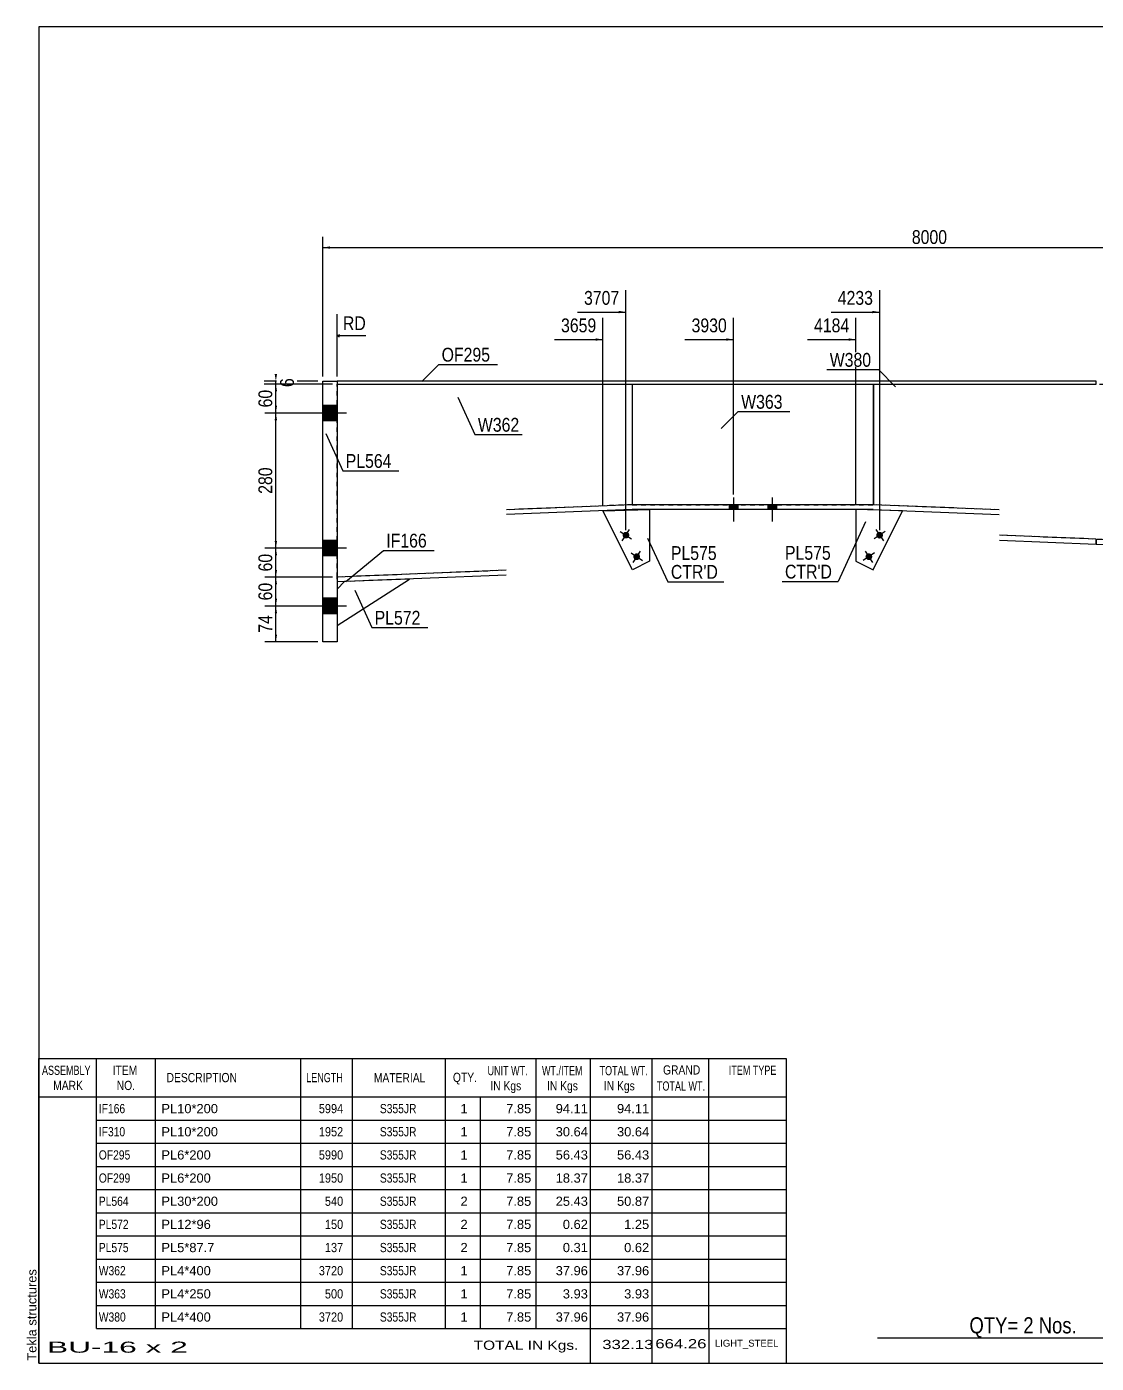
# Model space of a CAD drawing. Header units: millimetres. Extents: x -64 to 338, y -183 to 94.
# Drawn here: x -64.4 to 157.4, y -183 to 94.1 of the extents above; entities that cross this region are included whole.
import ezdxf

# ---------------------------------------------------------------- set-up
doc = ezdxf.new("R2010")
doc.units = ezdxf.units.MM
doc.linetypes.add('DXK_LINE_DOT1', pattern=[1.8814, 0.9407, -0.9407])
doc.styles.add('Arial', font='ARIAL.TTF', dxfattribs={"height": 0.2})
doc.styles.add('Arial Narrow', font='ARIALN.TTF', dxfattribs={"height": 0.2})

# ---------------------------------------------------------------- blocks, each defined once
blk = doc.blocks.new('Unknown-624483085-1954')
at = {"color": 5, "linetype": 'Continuous'}
for p, q in [((338.15, 94.08), (-61.85, 94.08)), ((-61.85, 94.08), (-61.85, -182.92)), ((338.15, -182.92), (338.15, 94.08)), ((-61.85, -182.92), (338.15, -182.92))]:
    blk.add_line(p, q, dxfattribs=at)
at = {"color": 174, "linetype": 'Continuous', "style": 'Arial'}
blk.add_text('Tekla structures', height=1.9102, rotation=90, dxfattribs=at).set_placement((-62.35, -182.42))
blk = doc.blocks.new('Part-624483085-2846 - 1214')
at = {"color": 7, "linetype": 'DXK_LINE_DOT1'}
blk.add_line((55.09, -6.25), (55.1, -6.24), dxfattribs=at)
at = {"color": 2, "linetype": 'Continuous'}
for p, q in [((61.19, -18.46), (55.09, -6.25)), ((55.1, -6.24), (64.77, -6)), ((64.77, -6), (64.77, -16.67)), ((64.77, -16.67), (61.19, -18.46))]:
    blk.add_line(p, q, dxfattribs=at)
blk = doc.blocks.new('Part-624483085-2845 - 1214')
at = {"color": 2, "linetype": 'Continuous'}
for p, q in [((117.2, -6.24), (107.53, -6)), ((107.53, -6), (107.53, -16.67)), ((111.11, -18.46), (117.21, -6.25)), ((107.53, -16.67), (111.11, -18.46))]:
    blk.add_line(p, q, dxfattribs=at)
at = {"color": 7, "linetype": 'DXK_LINE_DOT1'}
blk.add_line((117.2, -6.24), (117.21, -6.25), dxfattribs=at)
blk = doc.blocks.new('Part-624483085-2847 - 1214')
at = {"color": 2, "linetype": 'Continuous'}
for p, q in [((-3, 20.6), (0, 20.6)), ((-3, -33.4), (-3, 20.6)), ((0, 20.6), (0, -33.4)), ((0, -33.4), (-3, -33.4))]:
    blk.add_line(p, q, dxfattribs=at)
blk = doc.blocks.new('Part-624483085-2850 - 1214')
at = {"color": 2, "linetype": 'Continuous'}
for p, q in [((0, -30), (14.99, -20.4)), ((1.5, -20.94), (0, -22.5))]:
    blk.add_line(p, q, dxfattribs=at)
at = {"color": 7, "linetype": 'DXK_LINE_DOT1'}
for p, q in [((14.99, -20.4), (1.5, -20.94)), ((0, -22.5), (0, -30))]:
    blk.add_line(p, q, dxfattribs=at)
blk = doc.blocks.new('Part-624483085-2852 - 1214')
at = {"color": 2, "linetype": 'Continuous'}
for p, q in [((0, 20.6), (0, 20)), ((34.99, 20.6), (0, 20.6)), ((0, 20), (34.99, 20)), ((137.21, 20.6), (35.09, 20.6)), ((35.09, 20), (137.21, 20)), ((157.35, 20.6), (137.31, 20.6)), ((137.31, 20), (157.35, 20)), ((157.35, 20), (157.35, 20.6))]:
    blk.add_line(p, q, dxfattribs=at)
blk = doc.blocks.new('Part-624483085-2857 - 1214')
at = {"color": 2, "linetype": 'Continuous'}
blk.add_line((111.15, -5), (111.15, 20), dxfattribs=at)
at = {"color": 7, "linetype": 'DXK_LINE_DOT1'}
for p, q in [((111.15, 20), (137.21, 20)), ((137.31, 20), (177.35, 20)), ((177.45, 20), (245.55, 20)), ((245.55, 20), (245.55, -20)), ((137.21, -6.05), (111.15, -5)), ((177.35, -12.94), (137.31, -11.33)), ((245.55, -20), (177.45, -17.25))]:
    blk.add_line(p, q, dxfattribs=at)
blk = doc.blocks.new('Part-624483085-2858 - 1214')
at = {"color": 2, "linetype": 'Continuous'}
for p, q in [((61.15, 20), (61.15, -5)), ((111.15, 20), (111.15, -5))]:
    blk.add_line(p, q, dxfattribs=at)
at = {"color": 7, "linetype": 'DXK_LINE_DOT1'}
for p, q in [((61.15, 20), (111.15, 20)), ((61.15, -5), (111.15, -5))]:
    blk.add_line(p, q, dxfattribs=at)
blk = doc.blocks.new('Part-624483085-2859 - 1214')
at = {"color": 2, "linetype": 'Continuous'}
for p, q in [((157.35, -12.14), (157.31, -13.14)), ((157.31, -13.14), (177.35, -13.94)), ((157.35, -12.14), (177.35, -12.94)), ((177.45, -17.25), (245.55, -20)), ((177.45, -18.25), (245.51, -21)), ((245.55, -20), (245.51, -21))]:
    blk.add_line(p, q, dxfattribs=at)
blk = doc.blocks.new('Part-624483085-2866 - 1214')
at = {"color": 2, "linetype": 'Continuous'}
for p, q in [((61.15, -5), (35.09, -6.05)), ((111.15, -5), (61.15, -5)), ((137.21, -6.05), (111.15, -5)), ((61.17, -6), (35.09, -7.05)), ((111.13, -6), (61.17, -6)), ((111.13, -6), (137.21, -7.05)), ((157.35, -12.14), (137.31, -11.33)), ((137.31, -12.33), (157.31, -13.14)), ((157.31, -13.14), (157.35, -12.14)), ((34.99, -18.59), (0, -20)), ((0.04, -21), (0, -20)), ((34.99, -19.59), (0.04, -21))]:
    blk.add_line(p, q, dxfattribs=at)
blk = doc.blocks.new('Part-624483085-2869 - 1214')
at = {"color": 7, "linetype": 'DXK_LINE_DOT1'}
for p, q in [((0, -20), (0, 20)), ((0, 20), (34.99, 20)), ((35.09, 20), (61.15, 20)), ((61.15, -5), (35.09, -6.05)), ((34.99, -18.59), (0, -20))]:
    blk.add_line(p, q, dxfattribs=at)
at = {"color": 2, "linetype": 'Continuous'}
blk.add_line((61.15, 20), (61.15, -5), dxfattribs=at)
blk = doc.blocks.new('Bolt-624483085-2870 - 1214')
at = {"linetype": 'Continuous'}
blk.add_hatch(color=3, dxfattribs=at).paths.add_polyline_path([(110.6, -16.36, -1), (109.82, -15.19, -1)])
at = {"color": 3, "linetype": 'Continuous'}
for p, q in [((111.38, -15), (109.04, -16.55)), ((109.44, -14.61), (110.98, -16.94))]:
    blk.add_line(p, q, dxfattribs=at)
blk = doc.blocks.new('Bolt-624483085-2871 - 1214')
at = {"linetype": 'Continuous'}
blk.add_hatch(color=3, dxfattribs=at).paths.add_polyline_path([(112.83, -11.89, -1), (112.06, -10.72, -1)])
at = {"color": 3, "linetype": 'Continuous'}
for p, q in [((113.61, -10.53), (111.28, -12.08)), ((111.67, -10.14), (113.22, -12.47))]:
    blk.add_line(p, q, dxfattribs=at)
blk = doc.blocks.new('Bolt-624483085-2872 - 1214')
at = {"linetype": 'Continuous'}
blk.add_hatch(color=3, dxfattribs=at).paths.add_polyline_path([(62.47, -15.19, -1), (61.7, -16.36, -1)])
at = {"color": 3, "linetype": 'Continuous'}
for p, q in [((60.92, -15), (63.26, -16.55)), ((61.32, -16.94), (62.86, -14.61))]:
    blk.add_line(p, q, dxfattribs=at)
blk = doc.blocks.new('Bolt-624483085-2873 - 1214')
at = {"linetype": 'Continuous'}
blk.add_hatch(color=3, dxfattribs=at).paths.add_polyline_path([(60.24, -10.72, -1), (59.47, -11.89, -1)])
at = {"color": 3, "linetype": 'Continuous'}
for p, q in [((58.68, -10.53), (61.02, -12.08)), ((59.08, -12.47), (60.62, -10.14))]:
    blk.add_line(p, q, dxfattribs=at)
blk = doc.blocks.new('Bolt-624483085-2874 - 1214')
at = {"linetype": 'Continuous'}
for points in [[(-3, 15.6), (-3, 12.4), (0, 12.4), (0, 15.6)], [(-3, 15.6), (-3, 12.4), (0, 12.4), (0, 15.6)], [(-3, -12.4), (-3, -15.6), (0, -15.6), (0, -12.4)], [(-3, -12.4), (-3, -15.6), (0, -15.6), (0, -12.4)], [(-3, -24.4), (-3, -27.6), (0, -27.6), (0, -24.4)], [(-3, -24.4), (-3, -27.6), (0, -27.6), (0, -24.4)]]:
    blk.add_hatch(color=3, dxfattribs=at).paths.add_polyline_path(points)
at = {"color": 3, "linetype": 'Continuous'}
for p, q in [((1.9, 14), (-10, 14)), ((1.9, 14), (-10, 14)), ((0, 15.6), (-3, 15.6)), ((0, 15.6), (-3, 15.6)), ((0, 12.4), (-3, 12.4)), ((0, 12.4), (-3, 12.4)), ((0, -12.4), (-3, -12.4)), ((0, -12.4), (-3, -12.4)), ((1.9, -14), (-10, -14)), ((1.9, -14), (-10, -14)), ((0, -15.6), (-3, -15.6)), ((0, -15.6), (-3, -15.6)), ((0, -24.4), (-3, -24.4)), ((0, -24.4), (-3, -24.4)), ((1.9, -26), (-10, -26)), ((1.9, -26), (-10, -26)), ((0, -27.6), (-3, -27.6)), ((0, -27.6), (-3, -27.6))]:
    blk.add_line(p, q, dxfattribs=at)
blk = doc.blocks.new('Bolt-624483085-2881 - 1214')
at = {"linetype": 'Continuous'}
for points in [[(83.05, -5), (81.25, -5), (81.25, -6), (83.05, -6)], [(83.05, -5), (81.25, -5), (81.25, -6), (83.05, -6)], [(91.05, -5), (89.25, -5), (89.25, -6), (91.05, -6)], [(91.05, -5), (89.25, -5), (89.25, -6), (91.05, -6)]]:
    blk.add_hatch(color=3, dxfattribs=at).paths.add_polyline_path(points)
at = {"color": 3, "linetype": 'Continuous'}
for p, q in [((81.25, -5), (81.25, -6)), ((81.25, -5), (81.25, -6)), ((82.15, -3.5), (82.15, -8.5)), ((82.15, -3.5), (82.15, -8.5)), ((83.05, -5), (83.05, -6)), ((83.05, -5), (83.05, -6)), ((89.25, -5), (89.25, -6)), ((89.25, -5), (89.25, -6)), ((90.15, -3.5), (90.15, -8.5)), ((90.15, -3.5), (90.15, -8.5)), ((91.05, -5), (91.05, -6)), ((91.05, -5), (91.05, -6))]:
    blk.add_line(p, q, dxfattribs=at)
blk = doc.blocks.new('StraightDimension-624483085-3589 - 1214')
at = {"linetype": 'Continuous'}
for points in [[(-1.5, 48.05), (-3, 48.3), (-1.5, 48.55)], [(247.05, 48.55), (248.55, 48.3), (247.05, 48.05)]]:
    blk.add_hatch(color=7, dxfattribs=at).paths.add_polyline_path(points)
at = {"color": 7, "linetype": 'Continuous'}
for p, q in [((-3, 21.6), (-3, 50.55)), ((248.55, 21.6), (248.55, 50.55)), ((-3, 48.3), (248.55, 48.3))]:
    blk.add_line(p, q, dxfattribs=at)
at = {"color": 0}
blk.add_wipeout([(127.03, 48.45), (127.03, 52.65), (118.52, 52.65), (118.52, 48.45)], dxfattribs=at)
at = {"color": 3, "style": 'Arial Narrow'}
blk.add_text('8000', height=2.863, dxfattribs=at).set_placement((119.12, 49.05))
blk = doc.blocks.new('StraightDimension-624483085-3774 - 1214')
at = {"linetype": 'Continuous'}
for points in [[(-12.97, 12.5), (-12.72, 14), (-12.47, 12.5)], [(-12.47, -12.5), (-12.72, -14), (-12.97, -12.5)]]:
    blk.add_hatch(color=7, dxfattribs=at).paths.add_polyline_path(points)
at = {"color": 7, "linetype": 'Continuous'}
for p, q in [((-5.05, 14), (-14.97, 14)), ((-12.72, -14), (-12.72, 14)), ((-4, -14), (-14.97, -14))]:
    blk.add_line(p, q, dxfattribs=at)
at = {"color": 0}
blk.add_wipeout([(-12.87, 3.34), (-17.07, 3.34), (-17.07, -3.34), (-12.87, -3.34)], dxfattribs=at)
at = {"color": 3, "style": 'Arial Narrow'}
blk.add_text('280', height=2.863, rotation=90.0002, dxfattribs=at).set_placement((-13.47, -2.74))
blk = doc.blocks.new('StraightDimension-624483085-4116 - 1214')
at = {"linetype": 'Continuous'}
blk.add_hatch(color=7, dxfattribs=at).paths.add_polyline_path([(80.65, 29.49), (82.15, 29.24), (80.65, 28.99)])
at = {"color": 7, "linetype": 'Continuous'}
for p, q in [((82.15, -2.9), (82.15, 33.74)), ((72.09, 29.24), (82.15, 29.24))]:
    blk.add_line(p, q, dxfattribs=at)
at = {"color": 0}
blk.add_wipeout([(81.37, 30.14), (81.37, 34.34), (72.86, 34.34), (72.86, 30.14)], dxfattribs=at)
at = {"color": 3, "style": 'Arial Narrow'}
blk.add_text('3930', height=2.863, dxfattribs=at).set_placement((73.46, 30.74))
blk = doc.blocks.new('StraightDimension-624483085-3777 - 1214')
at = {"linetype": 'Continuous'}
for points in [[(-12.97, -27.5), (-12.72, -26), (-12.47, -27.5)], [(-12.47, -31.9), (-12.72, -33.4), (-12.97, -31.9)]]:
    blk.add_hatch(color=7, dxfattribs=at).paths.add_polyline_path(points)
at = {"color": 7, "linetype": 'Continuous'}
for p, q in [((-4, -26), (-14.97, -26)), ((-12.72, -33.4), (-12.72, -26)), ((-4, -33.4), (-14.97, -33.4))]:
    blk.add_line(p, q, dxfattribs=at)
at = {"color": 0}
blk.add_wipeout([(-12.87, -27.27), (-17.07, -27.27), (-17.07, -32.13), (-12.87, -32.13)], dxfattribs=at)
at = {"color": 3, "style": 'Arial Narrow'}
blk.add_text('74', height=2.863, rotation=90.0002, dxfattribs=at).set_placement((-13.47, -31.53))
blk = doc.blocks.new('StraightDimension-624483085-3775 - 1214')
at = {"linetype": 'Continuous'}
for points in [[(-12.97, -15.5), (-12.72, -14), (-12.47, -15.5)], [(-12.47, -18.5), (-12.72, -20), (-12.97, -18.5)]]:
    blk.add_hatch(color=7, dxfattribs=at).paths.add_polyline_path(points)
at = {"color": 7, "linetype": 'Continuous'}
for p, q in [((-4, -14), (-14.97, -14)), ((-12.72, -20), (-12.72, -14)), ((-1, -20), (-14.97, -20))]:
    blk.add_line(p, q, dxfattribs=at)
at = {"color": 0}
blk.add_wipeout([(-12.87, -14.57), (-17.07, -14.57), (-17.07, -19.43), (-12.87, -19.43)], dxfattribs=at)
at = {"color": 3, "style": 'Arial Narrow'}
blk.add_text('60', height=2.863, rotation=90.0002, dxfattribs=at).set_placement((-13.47, -18.83))
blk = doc.blocks.new('StraightDimension-624483085-3772 - 1214')
at = {"linetype": 'Continuous'}
for points in [[(-12.47, 22.1), (-12.72, 20.6), (-12.97, 22.1)], [(-12.97, 18.5), (-12.72, 20), (-12.47, 18.5)]]:
    blk.add_hatch(color=7, dxfattribs=at).paths.add_polyline_path(points)
at = {"color": 7, "linetype": 'Continuous'}
for p, q in [((-4, 20.6), (-15.12, 20.6)), ((-1, 20), (-15.12, 20)), ((-12.72, 20), (-12.72, 20.6))]:
    blk.add_line(p, q, dxfattribs=at)
at = {"color": 0}
blk.add_wipeout([(-8.37, 21.81), (-12.57, 21.81), (-12.57, 18.79), (-8.37, 18.79)], dxfattribs=at)
at = {"color": 3, "style": 'Arial Narrow'}
blk.add_text('6', height=2.86, rotation=90.0002, dxfattribs=at).set_placement((-8.97, 19.39))
blk = doc.blocks.new('StraightDimension-624483085-3773 - 1214')
at = {"linetype": 'Continuous'}
for points in [[(-12.97, 18.5), (-12.72, 20), (-12.47, 18.5)], [(-12.47, 15.5), (-12.72, 14), (-12.97, 15.5)]]:
    blk.add_hatch(color=7, dxfattribs=at).paths.add_polyline_path(points)
at = {"color": 7, "linetype": 'Continuous'}
for p, q in [((-1, 20), (-14.97, 20)), ((-12.72, 14), (-12.72, 20)), ((-5.05, 14), (-14.97, 14))]:
    blk.add_line(p, q, dxfattribs=at)
at = {"color": 0}
blk.add_wipeout([(-12.87, 19.43), (-17.07, 19.43), (-17.07, 14.57), (-12.87, 14.57)], dxfattribs=at)
at = {"color": 3, "style": 'Arial Narrow'}
blk.add_text('60', height=2.863, rotation=90.0002, dxfattribs=at).set_placement((-13.47, 15.17))
blk = doc.blocks.new('StraightDimension-624483085-3776 - 1214')
at = {"linetype": 'Continuous'}
for points in [[(-12.97, -21.5), (-12.72, -20), (-12.47, -21.5)], [(-12.47, -24.5), (-12.72, -26), (-12.97, -24.5)]]:
    blk.add_hatch(color=7, dxfattribs=at).paths.add_polyline_path(points)
at = {"color": 7, "linetype": 'Continuous'}
for p, q in [((-1, -20), (-14.97, -20)), ((-12.72, -26), (-12.72, -20)), ((-4, -26), (-14.97, -26))]:
    blk.add_line(p, q, dxfattribs=at)
at = {"color": 0}
blk.add_wipeout([(-12.87, -20.57), (-17.07, -20.57), (-17.07, -25.43), (-12.87, -25.43)], dxfattribs=at)
at = {"color": 3, "style": 'Arial Narrow'}
blk.add_text('60', height=2.863, rotation=90.0002, dxfattribs=at).set_placement((-13.47, -24.83))
blk = doc.blocks.new('StraightDimension-624483085-4114 - 1214')
at = {"linetype": 'Continuous'}
blk.add_hatch(color=7, dxfattribs=at).paths.add_polyline_path([(110.95, 35.19), (112.45, 34.94), (110.95, 34.69)])
at = {"color": 7, "linetype": 'Continuous'}
for p, q in [((112.45, -10.3), (112.45, 39.44)), ((102.38, 34.94), (112.45, 34.94))]:
    blk.add_line(p, q, dxfattribs=at)
at = {"color": 0}
blk.add_wipeout([(111.67, 35.84), (111.67, 40.04), (103.16, 40.04), (103.16, 35.84)], dxfattribs=at)
at = {"color": 3, "style": 'Arial Narrow'}
blk.add_text('4233', height=2.863, dxfattribs=at).set_placement((103.76, 36.44))
blk = doc.blocks.new('StraightDimension-624483085-4115 - 1214')
at = {"linetype": 'Continuous'}
blk.add_hatch(color=7, dxfattribs=at).paths.add_polyline_path([(106.03, 29.49), (107.53, 29.24), (106.03, 28.99)])
at = {"color": 7, "linetype": 'Continuous'}
for p, q in [((107.53, -5), (107.53, 33.74)), ((97.47, 29.24), (107.53, 29.24))]:
    blk.add_line(p, q, dxfattribs=at)
at = {"color": 0}
blk.add_wipeout([(106.75, 30.14), (106.75, 34.34), (98.24, 34.34), (98.24, 30.14)], dxfattribs=at)
at = {"color": 3, "style": 'Arial Narrow'}
blk.add_text('4184', height=2.863, dxfattribs=at).set_placement((98.84, 30.74))
blk = doc.blocks.new('StraightDimension-624483085-4117 - 1214')
at = {"linetype": 'Continuous'}
blk.add_hatch(color=7, dxfattribs=at).paths.add_polyline_path([(58.35, 35.19), (59.85, 34.94), (58.35, 34.69)])
at = {"color": 7, "linetype": 'Continuous'}
for p, q in [((59.85, -10.3), (59.85, 39.44)), ((49.79, 34.94), (59.85, 34.94))]:
    blk.add_line(p, q, dxfattribs=at)
at = {"color": 0}
blk.add_wipeout([(59.08, 35.84), (59.08, 40.04), (50.56, 40.04), (50.56, 35.84)], dxfattribs=at)
at = {"color": 3, "style": 'Arial Narrow'}
blk.add_text('3707', height=2.863, dxfattribs=at).set_placement((51.16, 36.44))
blk = doc.blocks.new('StraightDimension-624483085-4118 - 1214')
at = {"linetype": 'Continuous'}
blk.add_hatch(color=7, dxfattribs=at).paths.add_polyline_path([(53.59, 29.49), (55.09, 29.24), (53.59, 28.99)])
at = {"color": 7, "linetype": 'Continuous'}
for p, q in [((55.09, -5.25), (55.09, 33.74)), ((45.03, 29.24), (55.09, 29.24))]:
    blk.add_line(p, q, dxfattribs=at)
at = {"color": 0, "linetype": 'Continuous'}
blk.add_wipeout([(6.53, 30.59), (6.53, 34.79), (0.59, 34.79), (0.59, 30.59)], dxfattribs=at)
at = {"color": 7, "linetype": 'Continuous'}
for p, q in [((0, 21.6), (0, 34.49)), ((0.5, 30.24), (0, 29.99)), ((0.5, 29.74), (0, 29.99)), ((5.93, 29.99), (0, 29.99))]:
    blk.add_line(p, q, dxfattribs=at)
at = {"color": 3, "linetype": 'Continuous', "style": 'Arial Narrow'}
blk.add_text('RD', height=2.863, dxfattribs=at).set_placement((1.19, 31.19))
at = {"color": 0}
blk.add_wipeout([(54.31, 30.14), (54.31, 34.34), (45.8, 34.34), (45.8, 30.14)], dxfattribs=at)
at = {"color": 3, "style": 'Arial Narrow'}
blk.add_text('3659', height=2.863, dxfattribs=at).set_placement((46.4, 30.74))
blk = doc.blocks.new('CBS_BOM-624483085-4227')
at = {"color": 7, "linetype": 'Continuous'}
for p, q in [((-61.88, -127.75), (-61.88, -119.75)), ((-61.88, -119.75), (93.04, -119.75)), ((-49.88, -127.75), (-49.88, -119.75)), ((-37.69, -127.75), (-37.69, -119.75)), ((-7.53, -127.75), (-7.53, -119.75)), ((3.15, -127.75), (3.15, -119.75)), ((22.47, -127.75), (22.47, -119.75)), ((41.27, -127.75), (41.27, -119.75)), ((52.48, -127.75), (52.48, -119.75)), ((65.27, -127.75), (65.27, -119.75)), ((77.02, -127.75), (77.02, -119.75)), ((93.04, -119.76), (93.04, -127.74)), ((-61.88, -127.75), (93.04, -127.75)), ((-61.88, -132.55), (-61.88, -127.75)), ((-49.88, -132.55), (-49.88, -127.75)), ((-37.69, -132.55), (-37.69, -127.75)), ((-7.53, -132.55), (-7.53, -127.75)), ((3.15, -132.55), (3.15, -127.75)), ((22.47, -132.55), (22.47, -127.75)), ((29.73, -132.55), (29.73, -127.75)), ((41.27, -132.55), (41.27, -127.75)), ((52.48, -132.55), (52.48, -127.75)), ((65.27, -132.55), (65.27, -127.75)), ((77.04, -132.55), (77.04, -127.75)), ((93.04, -127.76), (93.04, -132.55)), ((-61.88, -137.35), (-61.88, -132.55)), ((-49.88, -132.55), (93.04, -132.55)), ((-49.88, -137.35), (-49.88, -132.55)), ((-37.69, -137.35), (-37.69, -132.55)), ((-7.53, -137.35), (-7.53, -132.55)), ((3.15, -137.35), (3.15, -132.55)), ((22.47, -137.35), (22.47, -132.55)), ((29.73, -137.35), (29.73, -132.55)), ((41.27, -137.35), (41.27, -132.55)), ((52.48, -137.35), (52.48, -132.55)), ((65.27, -137.35), (65.27, -132.55)), ((77.04, -137.35), (77.04, -132.55)), ((93.04, -132.56), (93.04, -137.35)), ((-61.88, -142.15), (-61.88, -137.35)), ((-49.88, -137.35), (93.04, -137.35)), ((-49.88, -142.15), (-49.88, -137.35)), ((-37.69, -142.15), (-37.69, -137.35)), ((-7.53, -142.15), (-7.53, -137.35)), ((3.15, -142.15), (3.15, -137.35)), ((22.47, -142.15), (22.47, -137.35)), ((29.73, -142.15), (29.73, -137.35)), ((41.27, -142.15), (41.27, -137.35)), ((52.48, -142.15), (52.48, -137.35)), ((65.27, -142.15), (65.27, -137.35)), ((77.04, -142.15), (77.04, -137.35)), ((93.04, -137.36), (93.04, -142.15)), ((-61.88, -146.95), (-61.88, -142.15)), ((-49.88, -142.15), (93.04, -142.15)), ((-49.88, -146.95), (-49.88, -142.15)), ((-37.69, -146.95), (-37.69, -142.15)), ((-7.53, -146.95), (-7.53, -142.15)), ((3.15, -146.95), (3.15, -142.15)), ((22.47, -146.95), (22.47, -142.15)), ((29.73, -146.95), (29.73, -142.15)), ((41.27, -146.95), (41.27, -142.15)), ((52.48, -146.95), (52.48, -142.15)), ((65.27, -146.95), (65.27, -142.15)), ((77.04, -146.95), (77.04, -142.15)), ((93.04, -142.16), (93.04, -146.95)), ((-61.88, -151.75), (-61.88, -146.95)), ((-49.88, -146.95), (93.04, -146.95)), ((-49.88, -151.75), (-49.88, -146.95)), ((-37.69, -151.75), (-37.69, -146.95)), ((-7.53, -151.75), (-7.53, -146.95)), ((3.15, -151.75), (3.15, -146.95)), ((22.47, -151.75), (22.47, -146.95)), ((29.73, -151.75), (29.73, -146.95)), ((41.27, -151.75), (41.27, -146.95)), ((52.48, -151.75), (52.48, -146.95)), ((65.27, -151.75), (65.27, -146.95)), ((77.04, -151.75), (77.04, -146.95)), ((93.04, -146.96), (93.04, -151.75)), ((-61.88, -156.55), (-61.88, -151.75)), ((-49.88, -151.75), (93.04, -151.75)), ((-49.88, -156.55), (-49.88, -151.75)), ((-37.69, -156.55), (-37.69, -151.75)), ((-7.53, -156.55), (-7.53, -151.75)), ((3.15, -156.55), (3.15, -151.75)), ((22.47, -156.55), (22.47, -151.75)), ((29.73, -156.55), (29.73, -151.75)), ((41.27, -156.55), (41.27, -151.75)), ((52.48, -156.55), (52.48, -151.75)), ((65.27, -156.55), (65.27, -151.75)), ((77.04, -156.55), (77.04, -151.75)), ((93.04, -151.76), (93.04, -156.55)), ((-61.88, -161.35), (-61.88, -156.55)), ((-49.88, -156.55), (93.04, -156.55)), ((-49.88, -161.35), (-49.88, -156.55)), ((-37.69, -161.35), (-37.69, -156.55)), ((-7.53, -161.35), (-7.53, -156.55)), ((3.15, -161.35), (3.15, -156.55)), ((22.47, -161.35), (22.47, -156.55)), ((29.73, -161.35), (29.73, -156.55)), ((41.27, -161.35), (41.27, -156.55)), ((52.48, -161.35), (52.48, -156.55)), ((65.27, -161.35), (65.27, -156.55)), ((77.04, -161.35), (77.04, -156.55)), ((93.04, -156.56), (93.04, -161.35)), ((-61.88, -166.15), (-61.88, -161.35)), ((-49.88, -161.35), (93.04, -161.35)), ((-49.88, -166.15), (-49.88, -161.35)), ((-37.69, -166.15), (-37.69, -161.35)), ((-7.53, -166.15), (-7.53, -161.35)), ((3.15, -166.15), (3.15, -161.35)), ((22.47, -166.15), (22.47, -161.35)), ((29.73, -166.15), (29.73, -161.35)), ((41.27, -166.15), (41.27, -161.35)), ((52.48, -166.15), (52.48, -161.35)), ((65.27, -166.15), (65.27, -161.35)), ((77.04, -166.15), (77.04, -161.35)), ((93.04, -161.36), (93.04, -166.15)), ((-61.88, -170.95), (-61.88, -166.15)), ((-49.88, -166.15), (93.04, -166.15)), ((-49.88, -170.95), (-49.88, -166.15)), ((-37.69, -170.95), (-37.69, -166.15)), ((-7.53, -170.95), (-7.53, -166.15)), ((3.15, -170.95), (3.15, -166.15)), ((22.47, -170.95), (22.47, -166.15)), ((29.73, -170.95), (29.73, -166.15)), ((41.27, -170.95), (41.27, -166.15)), ((52.48, -170.95), (52.48, -166.15)), ((65.27, -170.95), (65.27, -166.15)), ((77.04, -170.95), (77.04, -166.15)), ((93.04, -166.16), (93.04, -170.95)), ((-61.88, -175.75), (-61.88, -170.95)), ((-49.88, -170.95), (93.04, -170.95)), ((-49.88, -175.75), (-49.88, -170.95)), ((-37.69, -175.75), (-37.69, -170.95)), ((-7.53, -175.75), (-7.53, -170.95)), ((3.15, -175.75), (3.15, -170.95)), ((22.47, -175.75), (22.47, -170.95)), ((29.73, -175.75), (29.73, -170.95)), ((41.27, -175.75), (41.27, -170.95)), ((52.48, -175.75), (52.48, -170.95)), ((65.27, -175.75), (65.27, -170.95)), ((77.04, -175.75), (77.04, -170.95)), ((93.04, -170.96), (93.04, -175.75)), ((-61.88, -182.95), (-61.88, -175.77)), ((-49.88, -175.75), (93.04, -175.75)), ((52.48, -182.95), (52.48, -175.77)), ((65.27, -182.95), (65.27, -175.77)), ((77.08, -182.95), (77.08, -175.77)), ((93.04, -175.75), (93.04, -182.95)), ((-61.88, -182.95), (93.04, -182.95))]:
    blk.add_line(p, q, dxfattribs=at)
at = {"color": 3, "linetype": 'Continuous', "style": 'Arial'}
for s, height, width, p in [('ASSEMBLY', 1.91, 0.7, (-61.2, -123.18)), ('ITEM', 1.91, 0.8, (-46.55, -123.18)), ('UNIT WT.', 1.91, 0.7, (31.16, -123.25)), ('WT./ITEM', 1.91, 0.7, (42.45, -123.25)), ('TOTAL WT.', 1.91, 0.7, (54.39, -123.25)), ('GRAND', 1.91, 0.8, (67.54, -123.1)), ('ITEM TYPE', 1.91, 0.7, (81.18, -123.17)), ('MARK', 1.91, 0.8, (-58.88, -126.32)), ('NO.', 1.91, 0.8, (-45.7, -126.32)), ('DESCRIPTION', 1.9102, 0.8, (-35.37, -124.69)), ('LENGTH', 1.91, 0.7, (-6.42, -124.69)), ('MATERIAL', 1.91, 0.8, (7.6, -124.73)), ('QTY.', 1.91, 0.8, (23.99, -124.65)), ('IN Kgs', 1.91, 0.8, (31.74, -126.39)), ('IN Kgs', 1.91, 0.8, (43.49, -126.39)), ('IN Kgs', 1.91, 0.8, (55.28, -126.39)), ('TOTAL WT.', 1.91, 0.7, (66.28, -126.44))]:
    blk.add_text(s, height=height, dxfattribs=dict(at, width=width)).set_placement(p)
at = {"color": 7, "linetype": 'Continuous', "style": 'Arial'}
for s, width, p in [('IF166', 0.8, (-49.42, -131.12)), ('5994', 0.85, (-3.81, -131.12)), ('S355JR', 0.8, (8.84, -131.12)), ('IF310', 0.8, (-49.42, -135.92)), ('1952', 0.85, (-3.81, -135.92)), ('S355JR', 0.8, (8.84, -135.92)), ('OF295', 0.8, (-49.42, -140.72)), ('5990', 0.85, (-3.81, -140.72)), ('S355JR', 0.8, (8.84, -140.72)), ('OF299', 0.8, (-49.42, -145.52)), ('1950', 0.85, (-3.81, -145.52)), ('S355JR', 0.8, (8.84, -145.52)), ('PL564', 0.8, (-49.42, -150.32)), ('540', 0.85, (-2.55, -150.32)), ('S355JR', 0.8, (8.84, -150.32)), ('PL572', 0.8, (-49.42, -155.12)), ('150', 0.85, (-2.55, -155.12)), ('S355JR', 0.8, (8.84, -155.12)), ('PL575', 0.8, (-49.42, -159.92)), ('137', 0.85, (-2.55, -159.92)), ('S355JR', 0.8, (8.84, -159.92)), ('W362', 0.8, (-49.42, -164.72)), ('3720', 0.85, (-3.81, -164.72)), ('S355JR', 0.8, (8.84, -164.72)), ('W363', 0.8, (-49.42, -169.52)), ('500', 0.85, (-2.55, -169.52)), ('S355JR', 0.8, (8.84, -169.52)), ('W380', 0.8, (-49.42, -174.32)), ('3720', 0.85, (-3.81, -174.32)), ('S355JR', 0.8, (8.84, -174.32))]:
    blk.add_text(s, height=1.91, dxfattribs=dict(at, width=width)).set_placement(p)
for s, p in [('PL10*200', (-36.44, -131.12)), ('1', (25.56, -131.12)), ('7.85', (35.03, -131.12)), ('94.11', (45.29, -131.12)), ('94.11', (58, -131.12)), ('PL10*200', (-36.44, -135.92)), ('1', (25.56, -135.92)), ('7.85', (35.03, -135.92)), ('30.64', (45.29, -135.92)), ('30.64', (58, -135.92)), ('PL6*200', (-36.44, -140.72)), ('1', (25.56, -140.72)), ('7.85', (35.03, -140.72)), ('56.43', (45.29, -140.72)), ('56.43', (58, -140.72)), ('PL6*200', (-36.44, -145.52)), ('1', (25.56, -145.52)), ('7.85', (35.03, -145.52)), ('18.37', (45.29, -145.52)), ('18.37', (58, -145.52)), ('PL30*200', (-36.44, -150.32)), ('2', (25.56, -150.32)), ('7.85', (35.03, -150.32)), ('25.43', (45.29, -150.32)), ('50.87', (58, -150.32)), ('PL12*96', (-36.44, -155.12)), ('2', (25.56, -155.12)), ('7.85', (35.03, -155.12)), ('0.62', (46.77, -155.12)), ('1.25', (59.48, -155.12)), ('PL5*87.7', (-36.44, -159.92)), ('2', (25.56, -159.92)), ('7.85', (35.03, -159.92)), ('0.31', (46.77, -159.92)), ('0.62', (59.48, -159.92)), ('PL4*400', (-36.44, -164.72)), ('1', (25.56, -164.72)), ('7.85', (35.03, -164.72)), ('37.96', (45.29, -164.72)), ('37.96', (58, -164.72)), ('PL4*250', (-36.44, -169.52)), ('1', (25.56, -169.52)), ('7.85', (35.03, -169.52)), ('3.93', (46.77, -169.52)), ('3.93', (59.48, -169.52)), ('PL4*400', (-36.44, -174.32)), ('1', (25.56, -174.32)), ('7.85', (35.03, -174.32)), ('37.96', (45.29, -174.32)), ('37.96', (58, -174.32))]:
    blk.add_text(s, height=1.91, dxfattribs=at).set_placement(p)
at = {"color": 6, "linetype": 'Continuous', "style": 'Arial'}
for s, height, width, p in [('BU-16 x 2', 2.292, 2.05, (-60.16, -180.76)), ('TOTAL IN Kgs.', 1.9102, 1.2, (28.28, -180.16)), ('332.13', 1.91, 1.3, (54.94, -180.01)), ('664.26', 1.91, 1.3, (65.94, -179.85))]:
    blk.add_text(s, height=height, dxfattribs=dict(at, width=width)).set_placement(p)
blk.add_text('LIGHT_STEEL', height=1.4135, dxfattribs=at).set_placement((78.29, -179.5))
blk = doc.blocks.new('CBS_CALLOFF-624483085-4228')
at = {"color": 7, "linetype": 'Continuous'}
blk.add_line((112.03, -177.65), (228.26, -177.67), dxfattribs=at)
at = {"color": 3, "linetype": 'Continuous', "style": 'Arial Narrow'}
blk.add_text('QTY= 2 Nos.      MEZZ BEAM     MKD : BU-16', height=3.3405, dxfattribs=at).set_placement((131.06, -176.76))
blk = doc.blocks.new('Mark-624483085-3831 - 1214')
at = {"color": 0}
blk.add_wipeout([(11.27, 2.64), (11.27, 5.64), (1.76, 5.64), (1.76, 2.64)], dxfattribs=at)
blk.add_wipeout([(11.27, 2.64), (11.27, 5.64), (1.76, 5.64), (1.76, 2.64)], dxfattribs=at)
at = {"color": 7, "linetype": 'Continuous'}
for p, q in [((-2.37, 9.77), (1.16, 2.04)), ((1.16, 2.04), (12.77, 2.04))]:
    blk.add_line(p, q, dxfattribs=at)
at = {"color": 3, "style": 'Arial Narrow'}
blk.add_text('PL564', height=2.863, dxfattribs=at).set_placement((1.76, 2.64))
blk = doc.blocks.new('Mark-624483085-2884 - 1214')
at = {"color": 0}
blk.add_wipeout([(102.32, -16.4), (102.32, -13.4), (92.82, -13.4), (92.82, -16.4)], dxfattribs=at)
blk.add_wipeout([(102.32, -16.4), (102.32, -13.4), (92.82, -13.4), (92.82, -16.4)], dxfattribs=at)
blk.add_wipeout([(102.58, -20.3), (102.58, -17.3), (92.82, -17.3), (92.82, -20.3)], dxfattribs=at)
blk.add_wipeout([(102.58, -20.3), (102.58, -17.3), (92.82, -17.3), (92.82, -20.3)], dxfattribs=at)
at = {"color": 7, "linetype": 'Continuous'}
for p in [(109.49, -8.52), (92.22, -20.9)]:
    blk.add_line(p, (103.82, -20.9), dxfattribs=at)
at = {"color": 3, "style": 'Arial Narrow'}
blk.add_text('PL575', height=2.863, dxfattribs=at).set_placement((92.82, -16.4))
at = {"color": 1, "style": 'Arial Narrow'}
blk.add_text("CTR'D", height=2.863, dxfattribs=at).set_placement((92.82, -20.3))
blk = doc.blocks.new('Mark-624483085-2887 - 1214')
at = {"color": 0}
blk.add_wipeout([(78.67, -16.45), (78.67, -13.45), (69.17, -13.45), (69.17, -16.45)], dxfattribs=at)
blk.add_wipeout([(78.67, -16.45), (78.67, -13.45), (69.17, -13.45), (69.17, -16.45)], dxfattribs=at)
blk.add_wipeout([(78.92, -20.35), (78.92, -17.35), (69.17, -17.35), (69.17, -20.35)], dxfattribs=at)
blk.add_wipeout([(78.92, -20.35), (78.92, -17.35), (69.17, -17.35), (69.17, -20.35)], dxfattribs=at)
at = {"color": 7, "linetype": 'Continuous'}
for p, q in [((64.35, -11.92), (68.57, -20.95)), ((68.57, -20.95), (80.17, -20.95))]:
    blk.add_line(p, q, dxfattribs=at)
at = {"color": 3, "style": 'Arial Narrow'}
blk.add_text('PL575', height=2.863, dxfattribs=at).set_placement((69.17, -16.45))
at = {"color": 1, "style": 'Arial Narrow'}
blk.add_text("CTR'D", height=2.863, dxfattribs=at).set_placement((69.17, -20.35))
blk = doc.blocks.new('Mark-624483085-2893 - 1214')
at = {"color": 0}
blk.add_wipeout([(17.26, -29.86), (17.26, -26.86), (7.76, -26.86), (7.76, -29.86)], dxfattribs=at)
blk.add_wipeout([(17.26, -29.86), (17.26, -26.86), (7.76, -26.86), (7.76, -29.86)], dxfattribs=at)
at = {"color": 7, "linetype": 'Continuous'}
for p, q in [((3.62, -22.73), (7.16, -30.46)), ((7.16, -30.46), (18.76, -30.46))]:
    blk.add_line(p, q, dxfattribs=at)
at = {"color": 3, "style": 'Arial Narrow'}
blk.add_text('PL572', height=2.863, dxfattribs=at).set_placement((7.76, -29.86))
blk = doc.blocks.new('Mark-624483085-2896 - 1214')
at = {"color": 0}
blk.add_wipeout([(31.7, 24.67), (31.7, 27.67), (21.65, 27.67), (21.65, 24.67)], dxfattribs=at)
blk.add_wipeout([(31.7, 24.67), (31.7, 27.67), (21.65, 27.67), (21.65, 24.67)], dxfattribs=at)
at = {"color": 7, "linetype": 'Continuous'}
for p, q in [((17.52, 20.54), (21.05, 24.07)), ((21.05, 24.07), (33.2, 24.07))]:
    blk.add_line(p, q, dxfattribs=at)
at = {"color": 3, "style": 'Arial Narrow'}
blk.add_text('OF295', height=2.863, dxfattribs=at).set_placement((21.65, 24.67))
blk = doc.blocks.new('Mark-624483085-2902 - 1214')
at = {"color": 7, "linetype": 'Continuous'}
blk.add_line((115.72, 19.47), (112.19, 23), dxfattribs=at)
at = {"color": 0}
blk.add_wipeout([(110.69, 23.6), (110.69, 26.6), (102.1, 26.6), (102.1, 23.6)], dxfattribs=at)
blk.add_wipeout([(110.69, 23.6), (110.69, 26.6), (102.1, 26.6), (102.1, 23.6)], dxfattribs=at)
at = {"color": 7, "linetype": 'Continuous'}
blk.add_line((101.5, 23), (112.19, 23), dxfattribs=at)
at = {"color": 3, "style": 'Arial Narrow'}
blk.add_text('W380', height=2.863, dxfattribs=at).set_placement((102.1, 23.6))
blk = doc.blocks.new('Mark-624483085-2905 - 1214')
at = {"color": 0}
blk.add_wipeout([(92.33, 14.9), (92.33, 17.9), (83.74, 17.9), (83.74, 14.9)], dxfattribs=at)
blk.add_wipeout([(92.33, 14.9), (92.33, 17.9), (83.74, 17.9), (83.74, 14.9)], dxfattribs=at)
at = {"color": 7, "linetype": 'Continuous'}
for p, q in [((79.61, 10.77), (83.14, 14.3)), ((83.14, 14.3), (93.83, 14.3))]:
    blk.add_line(p, q, dxfattribs=at)
at = {"color": 3, "style": 'Arial Narrow'}
blk.add_text('W363', height=2.863, dxfattribs=at).set_placement((83.74, 14.9))
blk = doc.blocks.new('Mark-624483085-2917 - 1214')
at = {"color": 0}
blk.add_wipeout([(18.57, -13.87), (18.57, -10.87), (10.17, -10.87), (10.17, -13.87)], dxfattribs=at)
blk.add_wipeout([(18.57, -13.87), (18.57, -10.87), (10.17, -10.87), (10.17, -13.87)], dxfattribs=at)
at = {"color": 7, "linetype": 'Continuous'}
for p, q in [((1.82, -20.9), (9.57, -14.47)), ((9.57, -14.47), (20.07, -14.47))]:
    blk.add_line(p, q, dxfattribs=at)
at = {"color": 3, "style": 'Arial Narrow'}
blk.add_text('IF166', height=2.863, dxfattribs=at).set_placement((10.17, -13.87))
blk = doc.blocks.new('Mark-624483085-2920 - 1214')
at = {"color": 0}
blk.add_wipeout([(37.75, 10.14), (37.75, 13.14), (29.16, 13.14), (29.16, 10.14)], dxfattribs=at)
blk.add_wipeout([(37.75, 10.14), (37.75, 13.14), (29.16, 13.14), (29.16, 10.14)], dxfattribs=at)
at = {"color": 7, "linetype": 'Continuous'}
for p, q in [((25.02, 17.27), (28.56, 9.54)), ((28.56, 9.54), (38.35, 9.54))]:
    blk.add_line(p, q, dxfattribs=at)
at = {"color": 3, "style": 'Arial Narrow'}
blk.add_text('W362', height=2.863, dxfattribs=at).set_placement((29.16, 10.14))

msp = doc.modelspace()

# ---------------------------------------------------------------- block references
for name in ['Unknown-624483085-1954', 'Part-624483085-2847 - 1214', 'Part-624483085-2852 - 1214', 'Part-624483085-2869 - 1214', 'Part-624483085-2858 - 1214', 'Part-624483085-2857 - 1214', 'Bolt-624483085-2874 - 1214', 'Part-624483085-2866 - 1214', 'Bolt-624483085-2881 - 1214', 'Part-624483085-2846 - 1214', 'Part-624483085-2845 - 1214', 'Bolt-624483085-2873 - 1214', 'Bolt-624483085-2871 - 1214', 'Part-624483085-2859 - 1214', 'Bolt-624483085-2872 - 1214', 'Bolt-624483085-2870 - 1214', 'Part-624483085-2850 - 1214', 'CBS_BOM-624483085-4227', 'CBS_CALLOFF-624483085-4228']:
    msp.add_blockref(name, (0, 0))

# ---------------------------------------------------------------- next in the draw order: block references
for name in ['StraightDimension-624483085-3589 - 1214', 'StraightDimension-624483085-3774 - 1214', 'Mark-624483085-2917 - 1214', 'Mark-624483085-2887 - 1214', 'Mark-624483085-2893 - 1214', 'StraightDimension-624483085-3777 - 1214']:
    msp.add_blockref(name, (0, 0))

# ---------------------------------------------------------------- next in the draw order: block references
for name in ['StraightDimension-624483085-4117 - 1214', 'StraightDimension-624483085-4114 - 1214', 'StraightDimension-624483085-4116 - 1214', 'StraightDimension-624483085-3772 - 1214', 'StraightDimension-624483085-3775 - 1214']:
    msp.add_blockref(name, (0, 0))

# ---------------------------------------------------------------- next in the draw order: block references
for name in ['StraightDimension-624483085-4115 - 1214', 'StraightDimension-624483085-3773 - 1214', 'Mark-624483085-2905 - 1214', 'Mark-624483085-2884 - 1214', 'StraightDimension-624483085-3776 - 1214']:
    msp.add_blockref(name, (0, 0))

# ---------------------------------------------------------------- next in the draw order: block references
for name in ['StraightDimension-624483085-4118 - 1214', 'Mark-624483085-2902 - 1214']:
    msp.add_blockref(name, (0, 0))

# ---------------------------------------------------------------- next in the draw order: block references
for name in ['Mark-624483085-2896 - 1214', 'Mark-624483085-2920 - 1214', 'Mark-624483085-3831 - 1214']:
    msp.add_blockref(name, (0, 0))

doc.saveas('drawing.dxf')
